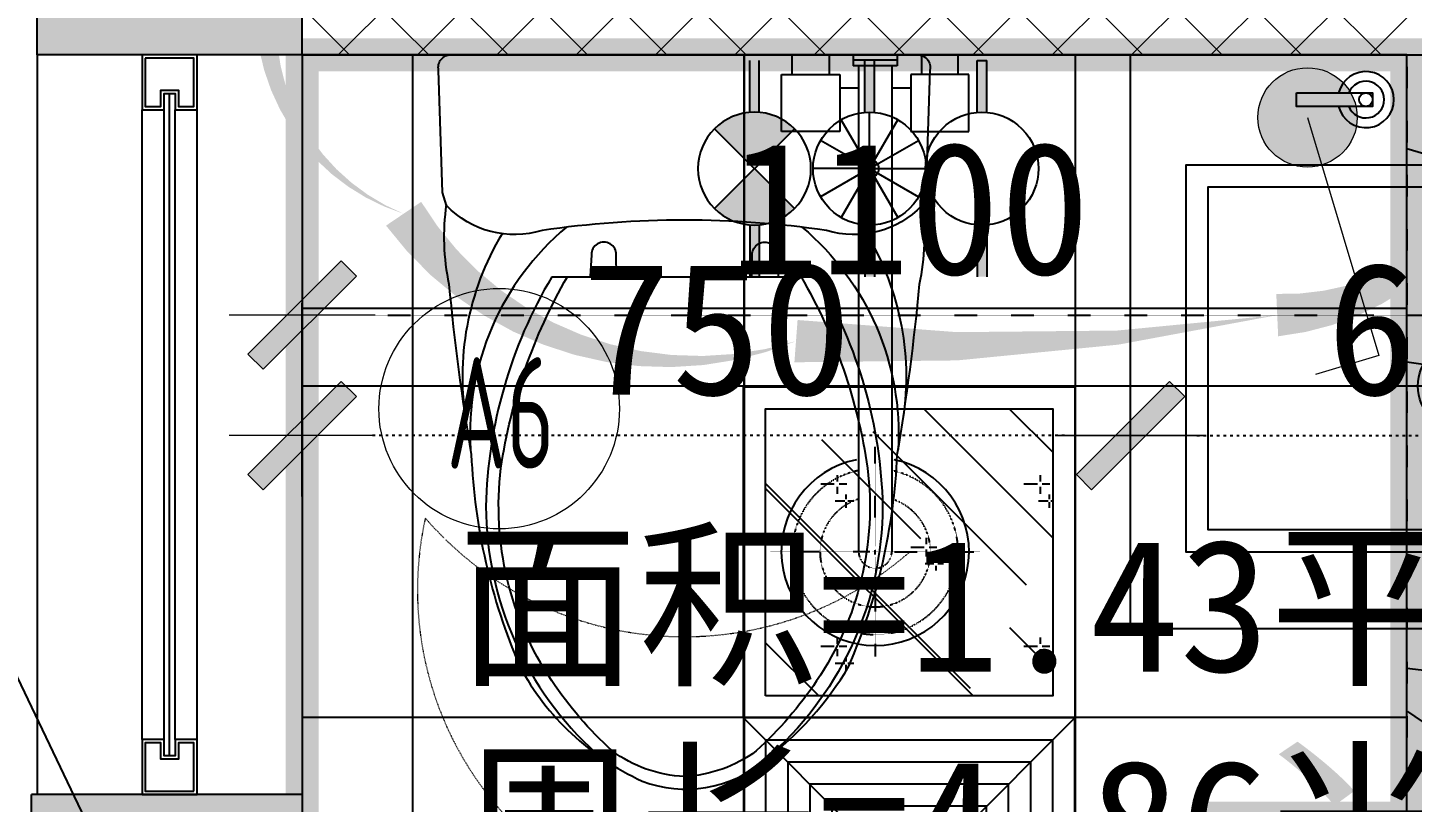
# Model space of a CAD drawing. Header units: millimetres. Extents: x -23568 to 99064, y -162914 to -58422.
# Drawn here: x 15876 to 17129, y -64853 to -64151 of the extents above; entities that cross this region are included whole.
import ezdxf
from ezdxf.enums import TextEntityAlignment as Align

# ---------------------------------------------------------------- set-up
doc = ezdxf.new("R2010")
doc.units = ezdxf.units.MM
doc.header["$LTSCALE"] = 0.01
for name, pattern in [('ACAD_ISO03W100', [30, 12, -18]), ('CENTER', [50.800000000000004, 31.75, -6.35, 6.35, -6.35]), ('HIDDEN', [9.524999999999999, 6.35, -3.175])]:
    doc.linetypes.add(name, pattern=pattern)
for name, color, linetype in [('AREA', 1, 'Continuous'), ('FC-【地面材质】', 250, 'Continuous'), ('FF-FURN【平面家具】', 51, 'Continuous'), ('FF-Win【窗】', 60, 'Continuous'), ('IFF-Furn', 51, 'Continuous'), ('LG-【灯具】', 22, 'Continuous'), ('P13-文字说明', 51, 'Continuous'), ('RC-FIN【天花造型】', 30, 'Continuous'), ('RC-FUN【家具参考线】', 250, 'ACAD_ISO03W100'), ('WALL-【原始墙体】', 6, 'Continuous'), ('X▲【水路布置】', 30, 'Continuous'), ('图例表', 40, 'Continuous')]:
    doc.layers.add(name, color=color, linetype=linetype)
for name, color, linetype, lineweight in [('FF-Dim【平面家具尺】', 44, 'Continuous', 0), ('Q◆【 新建墙体填充】', 51, 'Continuous', 0), ('X▲【平面开关】', 31, 'Continuous', 0)]:
    doc.layers.add(name, color=color, linetype=linetype, lineweight=lineweight)
doc.styles.add('Arial', font='arial.ttf')
doc.styles.add('CCD_DIM', font='ARCHS.SHX', dxfattribs={"width": 0.7})
doc.styles.add('宋体', font='')
doc.styles.add('幼圆', font='SIMYOU.TTF')
doc.styles.add('黑体', font='simhei.ttf')
doc.styles.get('宋体').set_extended_font_data('SimSun')
doc.linetypes.add('ZIGZAG', pattern='A,0.00254,-5.08,[131,ltypeshp.shx,S=5.08,R=0,X=-5.08,Y=0],-10.16,[131,ltypeshp.shx,S=5.08,R=180,X=5.08,Y=0],-5.08', length=20.32254)
doc.dimstyles.new('尺寸标注1：60', dxfattribs={"dimscale": 60, "dimtxt": 2, "dimasz": 1, "dimexe": 2, "dimexo": 2, "dimgap": 0.6, "dimtad": 1, "dimdec": 0, "dimdsep": 46, "dimtxsty": '宋体', "dimblk": 'WS-cj', "dimcen": 1, "dimclrd": 44, "dimclre": 44, "dimclrt": 2, "dimadec": 0, "dimazin": 2, "dimtfac": 1, "dimtdec": 4, "dimtix": 1, "dimtmove": 2, "dimatfit": 3, "dimldrblk": 'CCD_Leader_Arrow', "dimfxl": 0, "dimtolj": 1, "dimarcsym": 0})
doc.dimstyles.new('知乐家-尺寸1：60', dxfattribs={"dimscale": 60, "dimtxt": 2, "dimasz": 1, "dimexe": 2, "dimexo": 2, "dimgap": 0.6, "dimtad": 1, "dimdec": 0, "dimdsep": 46, "dimtxsty": '宋体', "dimblk": 'WS-cj', "dimcen": 1, "dimclrd": 44, "dimclre": 44, "dimclrt": 2, "dimadec": 0, "dimazin": 2, "dimtfac": 1, "dimtdec": 4, "dimtix": 1, "dimtmove": 2, "dimatfit": 3, "dimldrblk": 'CCD_Leader_Arrow', "dimfxl": 0, "dimtolj": 1, "dimarcsym": 0})

# ---------------------------------------------------------------- blocks, each defined once
blk = doc.blocks.new('8686')
at = {"layer": 'RC-FUN【家具参考线】'}
h = blk.add_hatch(color=250, dxfattribs=at)
h.dxf.hatch_style = 1
h.paths.add_polyline_path([(125829.7132588396, -330743.4323216762), (125584.7132588396, -330743.4323216762), (125584.7132588396, -331968.4323216762), (126429.7132588396, -331968.4323216762), (126429.7132588396, -331773.4323216762), (125829.7132588396, -331773.4323216762)])
h.paths.add_polyline_path([(126034.7132588396, -325813.4323216762), (125589.7132588396, -325813.4323216762), (125589.7132588396, -330073.4323216762), (125829.7132588396, -330073.4323216762), (125829.7132588396, -329858.4323216762), (125829.7132588396, -326663.4323216762), (126034.7132588396, -326663.4323216762)])
at = {"layer": 'RC-FUN【家具参考线】', "color": 250}
for p, q in [((125589.7132588396, -330073.4323216762), (125589.7132588396, -325813.4323216762)), ((125829.7132588396, -330073.4323216762), (125829.7132588396, -329858.4323216762)), ((125829.7132588396, -330073.4323216762), (125589.7132588396, -330073.4323216762)), ((125589.7132588396, -330073.4323216762), (125589.7132588396, -330743.4323216762)), ((125684.7132588396, -330073.4323216762), (125684.7132588396, -330123.4323216762)), ((125734.7132588396, -330073.4323216762), (125684.7132588396, -330073.4323216762)), ((125687.7132588396, -330076.4323216762), (125687.7132588396, -330120.4323176959)), ((125731.7132588396, -330076.4323216762), (125687.7132588396, -330076.4323216762)), ((125731.7132588396, -330120.4323176959), (125731.7132588396, -330076.4323216762)), ((125734.7132588396, -330123.4323216762), (125734.7132588396, -330073.4323216762)), ((125829.7132588396, -330073.4323216762), (125829.7132588396, -330743.4323216762)), ((125829.7132588396, -330073.4323216762), (126929.7132588396, -330073.4323216761)), ((126829.7132588396, -330073.4323216762), (126829.7132588396, -331373.4323216762)), ((125701.7132588396, -330120.4322991206), (125701.7132588396, -330105.4322951403)), ((125701.7132588396, -330105.4322951403), (125717.7132588396, -330105.4322951403)), ((125704.7132588396, -330123.4322951403), (125704.7132588396, -330108.4322951403)), ((125704.7132588396, -330108.4322951403), (125714.7132588396, -330108.4322951403)), ((125714.7132588396, -330108.4322951403), (125714.7132588396, -330123.4322951403)), ((125717.7132588396, -330105.4322951403), (125717.7132588396, -330120.4322991208)), ((125684.7132588396, -330123.4323216762), (125704.7132588396, -330123.4322951403)), ((125684.7132588396, -330693.4323216762), (125684.7132588396, -330123.4323216762)), ((125687.7132588396, -330120.4323176959), (125701.7132588396, -330120.4322991206)), ((125704.7132588396, -330693.4322951403), (125704.7132588396, -330123.4322951403)), ((125714.7132588396, -330123.4322951403), (125734.7132588396, -330123.4323216762)), ((125714.7132588396, -330693.4322951403), (125714.7132588396, -330123.4322951403)), ((125717.7132588396, -330120.4322991208), (125731.7132588396, -330120.4323176959)), ((125734.7132588396, -330693.4323216762), (125734.7132588396, -330123.4323216762)), ((126348.4962245931, -330518.432459529, -3.415159215685017e-06), (126348.4962269729, -330428.432459529, -3.415159215685017e-06)), ((126343.4962244609, -330523.4324593968, -3.415159215685017e-06), (126253.4962244609, -330523.4324570169, -3.415159215685017e-06)), ((126345.9962244609, -330523.4324594628, -3.415159215685017e-06), (126350.9962244609, -330523.4324595951, -3.415159215685017e-06)), ((126348.4962243948, -330525.932459529, -3.415159215685017e-06), (126348.496224527, -330520.932459529, -3.415159215685017e-06)), ((126348.4962243287, -330528.432459529, -3.415159215685017e-06), (126348.4962219488, -330618.432459529, -3.415159215685017e-06)), ((126353.4962244609, -330523.4324596612, -3.415159215685017e-06), (126443.4962244609, -330523.4324620411, -3.415159215685017e-06)), ((125704.7132588396, -330693.4322951403), (125684.7132588396, -330693.4323216762)), ((125684.7132588396, -330693.4323216762), (125684.7132588396, -330743.4323216762)), ((125704.7132588396, -330708.4322951403), (125704.7132588396, -330693.4322951403)), ((125734.7132588396, -330693.4323216762), (125714.7132588396, -330693.4322951403)), ((125714.7132588396, -330693.4322951403), (125714.7132588396, -330708.4322951403)), ((125734.7132588396, -330743.4323216762), (125734.7132588396, -330693.4323216762)), ((125701.7132588396, -330696.4322991208), (125687.7132588396, -330696.4323176959)), ((125687.7132588396, -330696.4323176959), (125687.7132588396, -330740.4323216762)), ((125701.7132588396, -330711.4322951403), (125701.7132588396, -330696.4322991208)), ((125731.7132588396, -330696.4323176959), (125717.7132588396, -330696.4322991208)), ((125717.7132588396, -330696.4322991208), (125717.7132588396, -330711.4322951403)), ((125731.7132588396, -330740.4323216762), (125731.7132588396, -330696.4323176959)), ((125717.7132588396, -330711.4322951403), (125701.7132588396, -330711.4322951403)), ((125714.7132588396, -330708.4322951403), (125704.7132588396, -330708.4322951403)), ((125584.7132588396, -332138.4323216762), (125584.7132588396, -330743.4323216762)), ((125829.7132588396, -330743.4323216762), (125584.7132588396, -330743.4323216762)), ((125684.7132588396, -330743.4323216762), (125734.7132588396, -330743.4323216762)), ((125687.7132588396, -330740.4323216762), (125731.7132588396, -330740.4323216762)), ((125829.7132588396, -330743.4323216762), (125829.7132588396, -331773.4323216762))]:
    blk.add_line(p, q, dxfattribs=at)
at = {"layer": 'RC-FUN【家具参考线】', "color": 250, "linetype": 'Continuous'}
for p, q in [((126273.3277764411, -330091.4049348751, -3.415159215685017e-06), (126273.3277769165, -330073.432319688, -3.415159215685017e-06)), ((126306.6575470974, -330073.4323205695, -3.415159215685017e-06), (126306.657546622, -330091.4049357567, -3.415159215685017e-06)), ((126368.4962274666, -330073.4323222051), (126328.4961806932, -330073.4323211474)), ((126328.4961806932, -330073.4323211474), (126328.4961804288, -330083.4323211474)), ((126368.4962273344, -330078.4323222051), (126328.496180561, -330078.4323211474)), ((126368.4962274666, -330073.4323222051), (126368.4962272022, -330083.4323222051)), ((126390.3348610623, -330073.4323227829, -3.415159215685017e-06), (126390.3348605869, -330091.4049379702, -3.415159215685017e-06)), ((126423.6646307679, -330091.4049388517, -3.415159215685017e-06), (126423.6646312433, -330073.4323236646, -3.415159215685017e-06)), ((126263.6065787285, -330142.8237508179, -3.415159215685017e-06), (126263.6065800886, -330091.4049346179, -3.415159215685017e-06)), ((126263.6065800886, -330091.4049346179, -3.415159215685017e-06), (126316.3787429744, -330091.4049360139, -3.415159215685017e-06)), ((126316.3787429744, -330091.4049360139, -3.415159215685017e-06), (126316.3787416143, -330142.8237522139, -3.415159215685017e-06)), ((126368.4962272022, -330083.4323222051), (126328.4961804288, -330083.4323211474)), ((126333.4962272021, -330083.4323212795), (126333.4962244609, -330523.4324591323, -3.415159215685017e-06)), ((126363.4962272022, -330083.4323220729), (126363.4962244609, -330523.4324599257, -3.415159215685017e-06)), ((126380.6136642345, -330091.404937713, -3.415159215685017e-06), (126380.6136628743, -330142.823753913, -3.415159215685017e-06)), ((126433.3858271203, -330091.4049391089, -3.415159215685017e-06), (126380.6136642345, -330091.404937713, -3.415159215685017e-06)), ((126433.3858257601, -330142.8237553089, -3.415159215685017e-06), (126433.3858271203, -330091.4049391089, -3.415159215685017e-06)), ((126316.3787426563, -330103.4323208267, -9.872125645096698e-07), (126333.496226673, -330103.4323212794, -9.753912020246771e-07)), ((126316.3787426563, -330103.4323208267, -3.018742140523665e-06), (126333.496226673, -330103.4323212795, -3.01874214052364e-06)), ((126363.496226673, -330103.4323220731, -9.546731529116602e-07), (126380.6136639163, -330103.4323225259, -9.42851822728446e-07)), ((126363.496226673, -330103.4323220731, -3.018742140523596e-06), (126380.6136639163, -330103.4323225259, -3.018742140523571e-06)), ((126316.3787416143, -330142.8237522139, -3.415159215685017e-06), (126263.6065787285, -330142.8237508179, -3.415159215685017e-06)), ((126380.6136628743, -330142.823753913, -3.415159215685017e-06), (126433.3858257601, -330142.8237553089, -3.415159215685017e-06))]:
    blk.add_line(p, q, dxfattribs=at)
at = {"layer": 'RC-FUN【家具参考线】', "color": 250, "linetype": 'ZIGZAG'}
blk.add_line((125709.7132588396, -330708.4322951403), (125709.7132588396, -330108.4322951403), dxfattribs=at)
at = {"layer": 'RC-FUN【家具参考线】', "color": 250, "linetype": 'Continuous'}
blk.add_arc((126348.4962244609, -330523.432459529, -3.415159215685017e-06), 84.99999999999999, 101.5369575173075, 78.4630394521021, dxfattribs=at)
at = {"layer": 'RC-FUN【家具参考线】', "color": 250}
for radius, start, end in [(74.99999999999997, 101.5369575173075, 78.4630394521021), (49.99999999999999, 107.4576016076947, 72.54239536185814), (15.00000000000007, 179.9999984858858, 359.9999984858858)]:
    blk.add_arc((126348.4962244609, -330523.432459529, -3.415159215685017e-06), radius, start, end, dxfattribs=at)
blk = doc.blocks.new('*U169')
at = {"color": 250, "linetype": 'ZIGZAG'}
blk.add_line((25.00000028857903, 414.7985455563285), (25.00000028857903, -185.2014544436638), dxfattribs=at)
at = {"layer": 'FF-Win【窗】', "color": 136}
for p, q in [((2.88579030893743e-07, 399.7985720922698), (2.88579030893743e-07, -170.2014279077225)), ((50.00000028857903, 399.7985720922698), (50.00000028857903, -170.2014279077225))]:
    blk.add_line(p, q, dxfattribs=at)
at = {"layer": 'FF-Win【窗】'}
for p, q in [((20.00000028857903, 399.7985455563285), (20.00000028857903, -170.2014544436638)), ((30.00000028857903, 399.7985455563285), (30.00000028857903, -170.2014544436638))]:
    blk.add_line(p, q, dxfattribs=at)
for points in [[(2.88579030893743e-07, 449.7985720922698), (2.88579030893743e-07, 399.7985720922698), (20.00000028857903, 399.7985455563285), (20.00000028857903, 414.7985455563285), (30.00000028857903, 414.7985455563285), (30.00000028857903, 399.7985455563285), (50.00000028857903, 399.7985720922698), (50.00000028857903, 449.7985720922698)], [(50.00000028857903, -220.2014279077225), (50.00000028857903, -170.2014279077225), (30.00000028857903, -170.2014544436638), (30.00000028857903, -185.2014544436638), (20.00000028857903, -185.2014544436638), (20.00000028857903, -170.2014544436638), (2.88579030893743e-07, -170.2014279077225), (2.88579030893743e-07, -220.2014279077225)]]:
    blk.add_lwpolyline(points, close=True, dxfattribs=at)
at = {"layer": 'FF-Win【窗】', "color": 136}
for points in [[(3.000000288579031, 446.7985720922698), (3.000000288579031, 402.7985681119135), (17.00000028857903, 402.7985495368011), (17.00000028857903, 417.7985455563285), (33.00000028857903, 417.7985455563285), (33.00000028857903, 402.7985495368011), (47.00000028857903, 402.7985681119135), (47.00000028857903, 446.7985720922698)], [(47.00000028857903, -217.2014279077225), (47.00000028857903, -173.2014318880788), (33.00000028857903, -173.2014504633075), (33.00000028857903, -188.2014544436638), (17.00000028857903, -188.2014544436638), (17.00000028857903, -173.2014504631911), (3.000000288579031, -173.2014318880788), (3.000000288579031, -217.2014279077225)]]:
    blk.add_lwpolyline(points, close=True, dxfattribs=at)
blk = doc.blocks.new('做成ACAD TuKuai0410')
at = {"linetype": 'Continuous'}
for points in [[(0, -211.1141530154855), (0, 211.1141530154928, -0.477961537101419), (14.01973992603598, 222.429884849189), (124.8208975257003, 218.808852408707), (136.579387634818, 215.1878145111332, -0.2818652564521011), (159.1918709058373, 128.7355885951984, 0.07374664095480787), (159.1918709058082, -128.7355885951838, -0.2818652564520825), (136.5793876347889, -215.1878145111186), (124.8208975256712, -218.8088524086925), (14.01973992603598, -222.429884849189, -0.4779615371007451), (0, -211.1141530155001, -5.50027363065142e-13)], [(135.5236547702516, -215.5129284225841, 0.0885773201583541), (207.8167316136532, -212.9956426940043, 0.01915239294053818), (362.1033520548954, -192.8350896027332, 0.09060889336609543), (553.7640669710236, -149.0400957939564, 0.1631583580039282), (657.6667702507111, -38.23939467476157, 0.2730425850405105), (639.2449939620565, 72.55645311440458, 0.09488472436252596), (553.7640669710236, 149.040095793971, 0.09060889336609476), (362.1033520549245, 192.8350896027405, 0.01915239294053851), (207.8167316136532, 212.9956426940189, 0.08857732015835576), (135.5236547702516, 215.5129284225914, 0.8794159779426043)]]:
    blk.add_lwpolyline(points, format="xyb", dxfattribs=at)
at = {"color": 39}
for points in [[(162.0816312465759, 164.9695913118339, -0.1806875641680674), (335.2173235938826, 197.0571900481591, 4.705294550898476)], [(156.0820692787529, 106.5392890060975, -0.2374156357474076), (357.6005645009573, 193.5946324101169, 3.872250202734719)], [(200.9825791179901, 105.7160230069712, -0.09534796400648576), (374.3861723495938, 165.9172177115252, -0.1805669090223648), (567.0421445929096, 119.8497555703943, -0.05995602777653749), (630.3635456744232, 65.22875791890692, -0.1497331398457365), (653.5566776441119, -7.275957614183426e-11, -0.1497331398454031), (630.3635456744232, -65.22875791889965, -0.05995602777653749), (567.0421445929096, -119.8497555703871, -0.1805669090223648), (374.3861723495647, -165.9172177115179, -0.09534796400648576), (200.9825791179901, -105.716023006964, 0.09534796400648576)], [(200.5695524611801, 61.27834389152849), (181.2311196869705, 61.53640749079932, -1.018669164694576), (181.2311196869705, 84.06328300035966), (200.7911248604651, 85.1173940308363)], [(200.5695524611801, -61.27834389152122), (181.2311196869705, -61.53640749078477, 1.018669164694576), (181.2311196869705, -84.06328300035238), (200.7911248604651, -85.11739403082902)], [(156.0820692787238, -106.5392890060903, 0.2374156357474076), (357.6005645009573, -193.5946324101096, -3.872250202734719)], [(162.0816312465467, -164.9695913118267, 0.1806875641680674), (335.2173235938826, -197.0571900481518, -4.705294550898476)]]:
    blk.add_lwpolyline(points, format="xyb", dxfattribs=at)
at = {"color": 35, "linetype": 'ByBlock'}
for points in [[(201.1140191693266, 119.8577030365414, -0.1296060232212347), (409.0120171126036, 179.5424982298573, -0.2112038815731671), (632.1977470206039, 80.09144639874285, -2.252949007047939)], [(201.1140191693266, -119.8577030365341, 0.1296060232212347), (409.0120171126036, -179.54249822985, 0.2112038815731671), (632.1977470206039, -80.09144639873557, 2.252949007047939)]]:
    blk.add_lwpolyline(points, format="xyb", dxfattribs=at)
blk.add_lwpolyline([(201.1140191693266, -119.8577030365341), (201.1140191693266, 119.8577030365414)], dxfattribs=at)
blk = doc.blocks.new('鹿白_12150687')
at = {"color": 39, "linetype": 'CENTER', "ltscale": 0.001}
for p, q in [((70.34077932552646, -190), (70.34077932552646, -310)), ((130.3407793255265, -250), (10.34077932552646, -250))]:
    blk.add_line(p, q, dxfattribs=at)
blk.add_lwpolyline([(-129.6592206744735, -263.4985721600242), (-129.6592206744735, -500), (220.3407793255265, -500), (220.3407793255265, 0), (-129.6592206744735, 0), (-129.6592206744735, -235.556536400225)])
at = {"color": 35}
blk.add_lwpolyline([(-109.6592206744735, -263.4985721600242), (-109.6592206744735, -480), (200.3407793255265, -480), (200.3407793255265, -20), (-109.6592206744735, -20), (-109.6592206744735, -235.556536400225)], dxfattribs=at)
for points in [[(-195.1669900363104, -101.667180208955), (-195.1669900363104, -170.609611811582), (-182.8303109530152, -170.609611811582), (-182.8303109530152, -101.667180208955)], [(-66.17621377406431, -263.4985721600242), (-201.0833038153851, -263.4985721600242), (-201.0833038153851, -235.556536400225), (-66.17621377406431, -235.556536400225)], [(-195.1669900363104, -399.8433872591704), (-195.1669900363104, -330.900955657009), (-182.8303109530152, -330.900955657009), (-182.8303109530152, -399.8433872591704)]]:
    blk.add_lwpolyline(points, close=True, dxfattribs=at)
at = {"color": 39}
for centre, radius in [((-188.9986504946628, -164.4412722699344, 7.710007105245041e-09), 6.168339541590286), ((70.34077932552646, -250), 22.5), ((-78.2133029314482, -250.0648964275606), 7.984881434079472), ((-188.9986504946628, -337.069295198191, 7.710007105245041e-09), 6.168339541590286)]:
    blk.add_circle(centre, radius, dxfattribs=at)
at = {"color": 35}
blk.add_circle((70.34077932552646, -250), 40, dxfattribs=at)
for centre, radius, start, end in [((-188.9986504946628, -164.4412722699344), 25.41078259147005, 104.0486072676844, 75.95139273231561), ((-191.0336364583836, -249.7485721600242), 29.30714285714286, 28.96346193232397, 332.0196383922701), ((-188.9986504946628, -337.069295198191), 25.41078259147005, 284.0486072676844, 255.9513927323156)]:
    blk.add_arc(centre, radius, start, end, dxfattribs=at)
at = {"color": 39}
for centre, radius, start, end in [((-188.9986504946628, -164.4412722699344), 16.61078259147005, 111.7986223610792, 68.2013776389208), ((-191.0336364583836, -249.7485721600242), 23.80714285714286, 36.59288057084423, 324.7210491211385), ((-188.9986504946628, -337.069295198191), 16.61078259147005, 291.7986223610793, 248.2013776389208)]:
    blk.add_arc(centre, radius, start, end, dxfattribs=at)
blk = doc.blocks.new('WS-cj')
blk.add_hatch(color=2).paths.add_polyline_path([(0.5879038905250127, 0.8177135944101792), (-0.8177135944101792, -0.5879038905250127), (-0.5879038905245579, -0.817713594410634), (0.817713594410634, 0.5879038905247853)])
at = {"color": 2, "linetype": 'ByBlock', "lineweight": 0}
for p, q in [((-1.099999999999909, 0), (0, 0)), ((0, 0), (1.099999999999909, 0))]:
    blk.add_line(p, q, dxfattribs=at)
at = {"color": 2}
blk.add_lwpolyline([(0.5879038905250127, 0.8177135944101792), (-0.8177135944101792, -0.5879038905250127), (-0.5879038905245579, -0.817713594410634), (0.817713594410634, 0.5879038905247853)], close=True, dxfattribs=at)
blk = doc.blocks.new('*D313')
at = {"layer": 'Defpoints', "color": 0, "transparency": 16777216}
for p in [(16124.27288711643, -64175.60114607197), (17224.27288711643, -64175.60114607197), (17224.27288711643, -64411.39238152094)]:
    blk.add_point(p, dxfattribs=at)
at = {"layer": 'Q◆【 新建墙体填充】', "color": 44, "lineweight": -2, "transparency": 16777216}
for p, q in [((16124.27288711643, -64295.60114607197), (16124.27288711643, -64531.39238152094)), ((17224.27288711643, -64295.60114607197), (17224.27288711643, -64531.39238152094))]:
    blk.add_line(p, q, dxfattribs=at)
at = {"layer": 'Q◆【 新建墙体填充】', "color": 44, "linetype": 'ACAD_ISO03W100', "lineweight": -2, "transparency": 16777216}
blk.add_line((16184.27288711643, -64411.39238152094), (17164.27288711643, -64411.39238152094), dxfattribs=at)
at = {"layer": 'Q◆【 新建墙体填充】', "color": 44, "lineweight": -2, "transparency": 16777216, "xscale": 60, "yscale": 60, "zscale": 60, "rotation": 180}
blk.add_blockref('WS-cj', (16124.27288711643, -64411.39238152094), dxfattribs=at)
at = {"layer": 'Q◆【 新建墙体填充】', "color": 44, "lineweight": -2, "transparency": 16777216, "xscale": 60, "yscale": 60, "zscale": 60}
blk.add_blockref('WS-cj', (17224.27288711643, -64411.39238152094), dxfattribs=at)
at = {"layer": 'Q◆【 新建墙体填充】', "color": 2, "transparency": 16777216, "insert": (16674.27288711643, -64315.39238152094), "char_height": 120, "attachment_point": 5, "style": '宋体'}
blk.add_mtext('\\A1;1100', dxfattribs=at)
blk = doc.blocks.new('CCD_Leader_Arrow')
at = {"color": 50, "linetype": 'ByBlock'}
blk.add_line((0, 0), (-1, 0), dxfattribs=at)
for points in [[(-0.8586479999999881, 0.6683735999999953), (-0.5965191999999888, 0.8519200000000069), (-0.2400000000000091, 0), (0, 0)], [(-0.8586479999999881, -0.6683735999999953), (-0.5965191999999888, -0.8519200000000069), (-0.2400000000000091, 0), (0, 0)]]:
    blk.add_solid(points, dxfattribs=at)
blk = doc.blocks.new('A$C2C106005')
at = {"color": 1}
for p, q in [((119.9999512015493, 180.0000006422633), (-4.879845073446631e-05, 300.0000006422633)), ((179.9999512015493, 180.0000006422633), (299.9999512015493, 300.0000006422633)), ((119.9999512015493, 120.0000006422633), (-4.879845073446631e-05, 6.422633305191994e-07)), ((179.9999512015493, 120.0000006422633), (299.9999512015493, 6.422633305191994e-07))]:
    blk.add_line(p, q, dxfattribs=at)
for points in [[(19.99995120154927, 280.0000006422633), (279.9999512015493, 280.0000006422633), (279.9999512015493, 20.00000064226333), (19.99995120154927, 20.00000064226333)], [(39.99995120154927, 260.0000006422633), (259.9999512015493, 260.0000006422633), (259.9999512015493, 40.00000064226333), (39.99995120154927, 40.00000064226333)], [(59.99995120154927, 240.0000006422633), (239.9999512015493, 240.0000006422633), (239.9999512015493, 60.00000064226333), (59.99995120154927, 60.00000064226333)], [(79.99995120154927, 220.0000006422633), (219.9999512015493, 220.0000006422633), (219.9999512015493, 80.00000064226333), (79.99995120154927, 80.00000064226333)], [(99.99995120154927, 200.0000006422633), (199.9999512015493, 200.0000006422633), (199.9999512015493, 100.0000006422633), (99.99995120154927, 100.0000006422633)], [(119.9999512015493, 180.0000006422633), (179.9999512015493, 180.0000006422633), (179.9999512015493, 120.0000006422633), (119.9999512015493, 120.0000006422633)]]:
    blk.add_lwpolyline(points, close=True, dxfattribs=at)
at = {"layer": 'LG-【灯具】', "color": 30}
blk.add_lwpolyline([(-4.879845073446631e-05, 300.0000006422633), (299.9999512015493, 300.0000006422633), (299.9999512015493, 6.422633305191994e-07), (-4.879845073446631e-05, 6.422633305191994e-07)], close=True, dxfattribs=at)
blk = doc.blocks.new('快定义04049270')
h = blk.add_hatch()
h.set_pattern_fill('AR-RROOF', color=250, scale=5.990294935465528, angle=45, double=1)
h.set_pattern_definition([(45, (-45042.69635656429, 216572.7577440127), (129.1065186269373, 344.2840496718327), [2282.302370412366, -304.3069827216488, 760.767456804122, -152.1534913608244]), (45, (-44953.39768118066, 216769.6451849188), (-250.6818236673031, 35.50429262240773), [456.4604740824732, -50.21065214907205, 912.9209481649465, -114.1151185206183]), (45, (-45080.35242449715, 216718.002577468), (487.3771078166883, 631.5460536167681), [1217.227930886595, -213.0148879051542, 608.6139654432976, -152.1534913608244])])
h.paths.add_polyline_path([(280, 280), (20, 280), (20, 152.7683058427647, -0.04380352697543011), (40.66677025071112, 116.4515133316163, -0.2306477220893224), (32.4450478356448, 20), (280, 20)])
h = blk.add_hatch()
h.set_pattern_fill('镜面闪光', color=250, scale=73.53910524623062, style=0, double=1, pattern_type=2)
h.set_pattern_definition([(90, (-44936.94011935583, 216725.9642130306), (-147.0782104924612, 9.005942985195666e-15), [5.252793126817751, -178.5949677825857]), (90, (-44936.94011935583, 216714.5831613784), (-147.0782104924612, 9.005942985195666e-15), [7.879190057922154, -175.9685701160902]), (0, (-44934.83900195803, 216724.2132822334), (0, 183.8477631155766), [4.202234795610622, -142.8759727552864]), (0, (-44942.54309908331, 216724.2132822334), (0, 183.8477631155766), [4.202234795610622, -142.8759727552864]), (90, (-44951.64794040508, 216718.085023708), (-147.0782104924612, 9.005942985195666e-15), [7.003724659351037, -176.8440384562255]), (90, (-44951.64794040508, 216701.4511781936), (-147.0782104924612, 9.005942985195666e-15), [12.25651778616879, -171.5912431232346]), (0, (-44949.54682300727, 216715.4586267769), (0, 183.8477631155766), [6.303352193415932, -140.7748575636543]), (0, (-44960.0524099963, 216715.4586267769), (0, 183.8477631155766), [5.60297972748083, -141.4752292941983]), (90, (-44993.67028615501, 216644.5459184618), (-147.0782104924612, 9.005942985195666e-15), [5.252793126817751, -178.5949677825857]), (90, (-44993.67028615501, 216633.1648660742), (-147.0782104924612, 9.005942985195666e-15), [8.75465545649327, -175.0931017759548]), (0, (-44992.26954122314, 216642.7949869293), (0, 183.8477631155766), [4.902607261545725, -142.1756010247423]), (0, (-44999.27326588249, 216642.7949869293), (0, 183.8477631155766), [4.202234795610622, -142.8759727552864]), (90, (-45009.07847967019, 216636.6667284039), (-147.0782104924612, 9.005942985195666e-15), [7.003724659351037, -176.8440384562255]), (90, (-45009.07847967019, 216620.0328828895), (-147.0782104924612, 9.005942985195666e-15), [12.25651778616879, -171.5912431232346]), (0, (-45006.27698980645, 216634.9157976068), (0, 183.8477631155766), [6.303352193415932, -140.7748575636543]), (0, (-45016.78257679548, 216634.9157976068), (0, 183.8477631155766), [5.60297972748083, -141.4752292941983])])
h.paths.add_polyline_path([(280, 280), (20, 280), (20, 152.7683058427647, -0.04380352697543011), (40.66677025071112, 116.4515133316163, -0.2306477220893224), (32.4450478356448, 20), (280, 20)])
at = {"color": 1}
blk.add_lwpolyline([(280, 20), (20, 20), (20, 280), (280, 280)], close=True, dxfattribs=at)
at = {"layer": 'LG-【灯具】', "color": 30}
blk.add_lwpolyline([(300, 0), (0, 0), (0, 300), (300, 300)], close=True, dxfattribs=at)
blk = doc.blocks.new('*U159')
blk.add_hatch(color=0).paths.add_polyline_path([(-0.6000055513923144, 0, 1), (0.6000055513923144, 0, 1)])
for p, q in [((0, 0), (2.121339970694862, 2.121339970694692)), ((2.121339970694862, 2.121339970694692), (2.68703062954728, 1.555649311842728))]:
    blk.add_line(p, q)
blk.add_circle((0, 0), 0.6000055513921198)
blk = doc.blocks.new('鹿白_03026353')
at = {"layer": '图例表'}
h = blk.add_hatch(color=256, dxfattribs=at)
edge = h.paths.add_edge_path()
edge.add_line((2.44657547967654, -1.16986210333107), (1.273999829787499, -1.16986210333107))
edge.add_ellipse((0, -1.278634859630074), major_axis=(-0.9041313728402819, 0.9041313728402819), ratio=0.9999999999985006, start_angle=225.000000000025, end_angle=229.8800182066488, ccw=False)
edge.add_ellipse((0, -1.278634859630074), major_axis=(0.9041313728355774, 0.9041313728355774), ratio=0.9999999999988127, start_angle=310.1199817933526, end_angle=314.999999999966, ccw=False)
edge.add_line((1.273999829791137, -1.387407615929078), (2.446575479680178, -1.387407615929078))
edge.add_line((2.44657547967654, -1.387407615929078), (2.44657547967654, -1.16986210333107))
edge = h.paths.add_edge_path()
edge.add_ellipse((3.637978807091713e-12, -1.278634859630074), major_axis=(-0.9041313727847741, 0.9041313727847738), ratio=0.9999999999961674, start_angle=40.119981793499505, end_angle=45.00000000012773, ccw=False)
edge.add_line((-1.273999829787499, -1.16986210333107), (-2.44657547967654, -1.16986210333107))
edge.add_line((-2.44657547967654, -1.16986210333107), (-2.44657547967654, -1.387407615929078))
edge.add_line((-2.44657547967654, -1.387407615929078), (-1.273999829791137, -1.387407615929078))
edge.add_ellipse((0, -1.278634859630074), major_axis=(0.9041313727811847, 0.9041313727811847), ratio=0.9999999999960312, start_angle=134.9999999998749, end_angle=139.8800182065041, ccw=False)
for p, q in [((0, -1.278634859630074), (-0.6393174248369178, -0.1713045977548973)), ((0, -1.278634859630074), (0, -1.007811079034582e-08)), ((0, -1.278634859630074), (0.6393174248405558, -0.1713045977548973)), ((0, -1.278634859630074), (-1.107330261987954, -0.6393174348540924)), ((0, -1.278634859630074), (1.107330261987954, -0.6393174348540924)), ((-1.273999829787499, -1.16986210333107), (-2.44657547967654, -1.16986210333107)), ((1.273999829791137, -1.16986210333107), (2.44657547967654, -1.16986210333107)), ((-1.273999829787499, -1.387407615929078), (-2.44657547967654, -1.387407615929078)), ((0, -1.278634859630074), (-1.278634849677474, -1.278634859630074)), ((0, -1.278634859630074), (-1.107330261987954, -1.917952284408784)), ((0, -1.278634859630074), (-0.6393174248369178, -2.385965121507979)), ((0, -1.278634859630074), (1.107330261987954, -1.917952284408784)), ((0, -1.278634859630074), (1.278634849681112, -1.278634859630074)), ((0, -1.278634859630074), (0.6393174248405558, -2.385965121507979)), ((0, -1.278634859630074), (0, -2.557269709183856)), ((1.273999829791137, -1.387407615929078), (2.44657547967654, -1.387407615929078))]:
    blk.add_line(p, q, dxfattribs=at)
for major_axis, ratio, start_param, end_param in [((-0.9041313728253271, 0.9041313728253271), 0.9999999999999584, 3.926990816987262, 10.21017612416685), ((0.1467986841811716, 0.1467986841811716), 0.9999999999997313, 5.497787143782004, 11.78097245096159)]:
    blk.add_ellipse((0, -1.278634859630074), major_axis=major_axis, ratio=ratio, start_param=start_param, end_param=end_param, dxfattribs=at)
blk = doc.blocks.new('鹿白_03028961')
at = {"layer": '图例表'}
h = blk.add_hatch(color=256, dxfattribs=at)
edge = h.paths.add_edge_path()
edge.add_ellipse((-3.637978807091713e-12, -1.278634859632803), major_axis=(0.9041313727847702, 0.9041313727847702), ratio=0.9999999999961671, start_angle=314.9999999998723, end_angle=319.8800182065005, ccw=False)
edge.add_ellipse((3.637978807091713e-12, -1.278634859632803), major_axis=(-0.9041313727812673, 0.9041313727812673), ratio=0.9999999999958553, start_angle=220.1199817935021, end_angle=225.0000000001187, ccw=False)
edge.add_line((1.273999829787499, -1.387407615931807), (2.44657547967654, -1.387407615931807))
edge.add_line((2.44657547967654, -1.387407615931807), (2.44657547967654, -1.169862103333799))
edge.add_line((2.44657547967654, -1.169862103333799), (1.273999829791137, -1.169862103333799))
edge = h.paths.add_edge_path()
edge.add_ellipse((3.637978807091713e-12, -1.278634859632803), major_axis=(-0.9041313728371205, 0.9041313728371202), ratio=0.9999999999987048, start_angle=45.00000000002899, end_angle=49.88001820664931, ccw=False)
edge.add_ellipse((3.637978807091713e-12, -1.278634859632803), major_axis=(0.9041313728402761, 0.9041313728402762), ratio=0.999999999998501, start_angle=130.1199817933512, end_angle=134.999999999975, ccw=False)
edge.add_line((-1.273999829783861, -1.169862103333799), (-2.446575479669264, -1.169862103333799))
edge.add_line((-2.44657547967654, -1.169862103333799), (-2.44657547967654, -1.387407615931807))
edge.add_line((-2.44657547967654, -1.387407615931807), (-1.273999829787499, -1.387407615931807))
for p, q in [((-1.273999829783861, -1.169862103333799), (-2.44657547967654, -1.169862103333799)), ((1.273999829787499, -1.169862103333799), (2.44657547967654, -1.169862103333799)), ((2.44657547967654, -1.169862103333799), (2.44657547967654, -1.387407615931807)), ((-1.273999829783861, -1.387407615931807), (-2.44657547967654, -1.387407615931807)), ((1.273999829787499, -1.387407615931807), (2.44657547967654, -1.387407615931807))]:
    blk.add_line(p, q, dxfattribs=at)
blk.add_ellipse((3.637978807091713e-12, -1.278634859632803), major_axis=(-0.9041313728253271, 0.9041313728253271), ratio=0.9999999999999584, start_param=3.926990816987262, end_param=10.21017612416685, dxfattribs=at)
blk = doc.blocks.new('鹿白_03022676')
at = {"layer": '图例表'}
h = blk.add_hatch(color=256, dxfattribs=at)
h.paths.add_polyline_path([(0.9041313728193927, -2.182766232430367, 0.1989123673797095), (1.27863484961199, -1.278634859609156, 0.1989123673797095), (0.9041313728193927, -0.3745034867906725), (0, -1.278634859609156)])
h.paths.add_polyline_path([(-0.9041313728230307, -0.3745034867906725, 0.1989123673797095), (-1.278634849608352, -1.278634859609156, 0.1989123673797095), (-0.9041313728230307, -2.182766232430367), (0, -1.278634859609156)])
h = blk.add_hatch(color=256, dxfattribs=at)
h.paths.add_polyline_path([(2.446575479541934, -1.169862103306514), (1.273999829718377, -1.169862103306514, -0.02129631496942909), (1.27863484961199, -1.278634859609156, -0.02129631496943296), (1.273999829718377, -1.387407615913617), (2.446575479541934, -1.387407615913617)])
h.paths.add_polyline_path([(-1.278634849608352, -1.278634859609156, -0.02129631496942909), (-1.273999829718377, -1.169862103306514), (-2.446575479538296, -1.169862103306514), (-2.446575479538296, -1.387407615913617), (-1.273999829718377, -1.387407615913617, -0.02129631496943296)])
for p, q in [((-0.9041313728230307, -2.182766232430367), (0.9041313728193927, -0.3745034867906725)), ((0.9041313728193927, -2.182766232430367), (-0.9041313728230307, -0.3745034867906725)), ((-1.273999829718377, -1.169862103307423), (-2.446575479538296, -1.169862103307423)), ((1.273999829718377, -1.169862103307423), (2.446575479541934, -1.169862103307423)), ((-1.273999829718377, -1.387407615913617), (-2.446575479538296, -1.387407615913617)), ((1.273999829718377, -1.387407615913617), (2.446575479541934, -1.387407615913617))]:
    blk.add_line(p, q, dxfattribs=at)
blk.add_circle((0, -1.278634859609156), 1.278634849609288, dxfattribs=at)
blk = doc.blocks.new('*U206')
at = {"layer": 'P13-文字说明', "color": 51, "style": '幼圆'}
blk.add_text('主卫', height=135.8410925928912, dxfattribs=at).set_placement((232.2213175350917, 167.6953318681772))
at = {"layer": 'P13-文字说明', "color": 1, "style": 'Arial'}
blk.add_text('BATH ROOM', height=73.72800000000001, dxfattribs=at).set_placement((210.4826806712663, 21.55536738052615))
blk = doc.blocks.new('*D461')
at = {"layer": 'Defpoints', "color": 0, "ltscale": 20, "transparency": 16777216}
for p in [(16124.27288711643, -64520.48783446837), (16124.27288711643, -64695.60114607192), (16874.2728871164, -64695.60114607192)]:
    blk.add_point(p, dxfattribs=at)
at = {"layer": 'FF-Dim【平面家具尺】', "color": 44, "lineweight": -2, "ltscale": 20, "transparency": 16777216}
for p, q in [((16124.27288711643, -64575.60114607192), (16124.27288711643, -64400.48783446837)), ((16874.2728871164, -64575.60114607192), (16874.2728871164, -64400.48783446837))]:
    blk.add_line(p, q, dxfattribs=at)
at = {"layer": 'FF-Dim【平面家具尺】', "color": 44, "linetype": 'ACAD_ISO03W100', "lineweight": -2, "ltscale": 20, "transparency": 16777216}
blk.add_line((16814.2728871164, -64520.48783446837), (16184.27288711643, -64520.48783446837), dxfattribs=at)
at = {"layer": 'FF-Dim【平面家具尺】', "color": 44, "lineweight": -2, "ltscale": 20, "transparency": 16777216, "xscale": 60, "yscale": 60, "zscale": 60, "rotation": 180}
blk.add_blockref('WS-cj', (16124.27288711643, -64520.48783446837), dxfattribs=at)
at = {"layer": 'FF-Dim【平面家具尺】', "color": 44, "lineweight": -2, "ltscale": 20, "transparency": 16777216, "xscale": 60, "yscale": 60, "zscale": 60}
blk.add_blockref('WS-cj', (16874.2728871164, -64520.48783446837), dxfattribs=at)
at = {"layer": 'FF-Dim【平面家具尺】', "color": 2, "ltscale": 20, "transparency": 16777216, "insert": (16499.27288711641, -64424.48783446837), "char_height": 120, "attachment_point": 5, "style": '宋体'}
blk.add_mtext('\\A1;750', dxfattribs=at)
blk = doc.blocks.new('*D462')
at = {"layer": 'Defpoints', "color": 0, "ltscale": 20, "transparency": 16777216}
for p in [(17474.2728871164, -64520.48783446837), (16874.2728871164, -64695.60114607192), (17474.2728871164, -64695.60114607192)]:
    blk.add_point(p, dxfattribs=at)
at = {"layer": 'FF-Dim【平面家具尺】', "color": 44, "lineweight": -2, "ltscale": 20, "transparency": 16777216}
for p, q in [((16874.2728871164, -64575.60114607192), (16874.2728871164, -64400.48783446837)), ((17474.2728871164, -64575.60114607192), (17474.2728871164, -64400.48783446837))]:
    blk.add_line(p, q, dxfattribs=at)
at = {"layer": 'FF-Dim【平面家具尺】', "color": 44, "linetype": 'ACAD_ISO03W100', "lineweight": -2, "ltscale": 20, "transparency": 16777216}
blk.add_line((16934.2728871164, -64520.48783446837), (17414.2728871164, -64520.48783446837), dxfattribs=at)
at = {"layer": 'FF-Dim【平面家具尺】', "color": 44, "lineweight": -2, "ltscale": 20, "transparency": 16777216, "xscale": 60, "yscale": 60, "zscale": 60, "rotation": 180}
blk.add_blockref('WS-cj', (16874.2728871164, -64520.48783446837), dxfattribs=at)
at = {"layer": 'FF-Dim【平面家具尺】', "color": 44, "lineweight": -2, "ltscale": 20, "transparency": 16777216, "xscale": 60, "yscale": 60, "zscale": 60}
blk.add_blockref('WS-cj', (17474.2728871164, -64520.48783446837), dxfattribs=at)
at = {"layer": 'FF-Dim【平面家具尺】', "color": 2, "ltscale": 20, "transparency": 16777216, "insert": (17174.2728871164, -64424.48783446837), "char_height": 120, "attachment_point": 5, "style": '宋体'}
blk.add_mtext('\\A1;600', dxfattribs=at)

msp = doc.modelspace()

# ---------------------------------------------------------------- hatches: boundary and pattern name
at = {"layer": 'FC-【地面材质】'}
h = msp.add_hatch(dxfattribs=at)
h.set_pattern_fill('_USER', color=8, scale=600, double=1, pattern_type=0)
h.set_pattern_definition([(0, (17124.27288711643, -65605.60114607197), (0, 600), []), (90, (17124.27288711643, -65605.60114607197), (-600, 3.673940397442059e-14), [])])
h.paths.add_polyline_path([(17124.27288711643, -64175.60114607192), (16124.27288711643, -64175.60114607197), (16124.27288711643, -64845.60114607197), (16124.27288711643, -65605.60114607197), (16404.27288711643, -65605.60114607197), (17124.27288711643, -65605.60114607197), (17124.27288711646, -65475.60114607197)])
h = msp.add_hatch(dxfattribs=at)
h.set_pattern_fill('GRAVEL', color=8, scale=50)
h.set_pattern_definition([(228.0127875, (-108791.0403717232, 253420.0295474606), (-10160.0000007979, -11429.99999929089), [170.86072, -16915.2418197825]), (184.969741, (-108905.3403717232, 253293.0295474606), (15239.99999397025, 1270.000072348962), [293.2023599999998, -29027.02444676199]), (132.5104471, (-109197.4403717232, 253267.6295474606), (12700.00000536375, -13969.99999512298), [206.74076, -20467.36139705]), (267.273689, (-109692.7403717232, 252950.1295474606), (1270.000002659863, 25399.99999986657), [267.0022599999999, -26433.21871286899]), (292.83365418, (-109705.4403717232, 252683.4295474606), (-6350.000000531704, 15239.99999977773), [261.8168499999999, -25919.90387267199]), (357.2736889999999, (-109603.8403717232, 252442.1295474606), (-25399.99999986657, 1270.000002659864), [267.0022599999999, -26433.21871286899]), (37.69424047, (-109337.1403717232, 252429.4295474606), (-16509.99999926795, -12700.00000095021), [353.09683, -34956.55765712351]), (72.25532837, (-109057.7403717232, 252645.3295474606), (8890.000002389645, 27939.99999923943), [333.35976, -33002.6283009525]), (121.42956562, (-108956.1403717232, 252962.8295474606), (-10160.00000144156, 16509.99999911301), [267.9065, -26522.77284935601]), (175.2363583, (-109095.8403717232, 253191.4295474606), (13969.99999979976, -1270.000002194628), [305.8566399999999, -14986.96847499999]), (222.3974378, (-109400.6403717232, 253216.8295474606), (-15239.99999951233, -13970.000000532), [395.53896, -39158.3862560885]), (138.81407483, (-108435.4403717232, 252937.4295474606), (-8889.999999466754, 7620.000000619591), [135.00227, -13365.282912172]), (171.4692344, (-108537.0403717232, 253026.3295474606), (16510.00000044483, -2539.999997118671), [256.84099, -25427.31949852]), (225, (-108791.0403717232, 253064.4295474606), (-1.77635683940025e-13, -1270.00000000012), [179.60467, -1616.446554214]), (203.19859051, (-108879.9403717232, 253216.8295474606), (6350.000000173045, 2539.999999554667), [96.72065999999995, -9575.311184446993]), (291.80140949, (-108968.8403717232, 253178.7295474606), (-1270.000000265748, 3809.999999911436), [136.78281, -6702.376495]), (30.96375653, (-108918.0403717232, 253051.7295474606), (3810.000000093191, 2539.999999860563), [222.1598299999999, -7183.149076454998]), (161.56505118, (-108727.5403717232, 253166.0295474606), (2540.000000066291, -1269.999999866877), [160.64357, -3855.449058414]), (16.389540334, (-109705.4403717232, 253178.7295474606), (12700.00000000007, 3810.000000000122), [225.044, -22279.4133362695]), (70.34617594, (-109489.5403717232, 253242.2295474606), (-5080.000000464658, -13969.9999998352), [188.79947, -18691.1078391]), (293.19859051, (-108727.5403717232, 253420.0295474606), (-2539.999999556631, 6350.000000177643), [193.4400499999999, -9478.591794446993]), (343.6104596700001, (-108651.3403717232, 253242.2295474606), (-12700.00000026614, 3809.99999911143), [225.0439999999999, -22279.41333626999]), (339.44395478, (-109705.4403717232, 252391.3295474606), (-6349.999999999931, 2540.000000000105), [217.0175999999999, -10633.867156553]), (294.7751406, (-109502.2403717232, 252315.1295474606), (-6350.000007558465, 13969.99999656363), [181.83606, -18001.79669036]), (66.80140949, (-108714.8403717232, 252150.0295474606), (2539.999999601149, 6350.000000159651), [193.44005, -9478.591794446998]), (17.35402464, (-108638.6403717232, 252327.8295474606), (-16509.99999967151, -5080.000001066232), [212.8913700000001, -21076.1879901]), (69.44395478, (-109337.1403717232, 252150.0295474606), (-2540.000000044231, -6349.999999982316), [108.5088, -10742.375956553]), (101.309932474, (-108791.0403717232, 252150.0295474606), (-1270.0000000002, 5080.000000000185), [64.7573, -6410.997482263001]), (165.963756532, (-108803.7403717232, 252213.5295474606), (3809.999999999756, -1269.999999999932), [261.81685, -4974.5272945345]), (186.00900596, (-109057.7403717232, 252277.0295474606), (12699.99999993268, 1270.000000664677), [242.6334999999999, -24020.68243166849]), (303.69006753, (-108918.0403717232, 252937.4295474606), (-1270.000000176484, 2539.999999911851), [183.16194, -4395.88817984]), (353.15722659, (-108816.4403717232, 252785.0295474606), (21590.00000013284, -2539.999998869697), [319.77838, -31658.0045325155]), (60.9453959, (-108498.9403717232, 252746.9295474606), (-5080.000000139843, -8889.999999920126), [130.75412, -12944.696159055]), (90, (-108435.4403717232, 252861.2295474606), (-1270, 1270), [76.2, -1193.8]), (120.25643716, (-109083.1403717232, 252315.1295474606), (5079.999999378582, -8890.000000354898), [176.43348, -17466.9703866]), (48.01278749999999, (-109172.0403717232, 252467.5295474606), (10160.00000083767, 11429.9999992551), [341.72144, -16744.3810997825]), (0, (-108943.4403717232, 252721.5295474606), (1270, 1270), [330.2, -939.8]), (325.3048465, (-108613.2403717232, 252721.5295474606), (12700.00000481076, -8889.999993127289), [200.80478, -19879.65836207]), (254.0546040999999, (-108448.1403717232, 252607.2295474606), (-1269.999999911278, -5080.000000022374), [184.91454, -9060.825019386]), (207.64597536, (-108498.9403717232, 252429.4295474606), (-24130.00000088667, -12699.99999831538), [301.0725499999998, -29806.23221146899]), (175.42607874, (-108765.6403717232, 252289.7295474606), (-16509.99999999941, 1269.999999999739), [318.51473, -31532.92322812])])
h.paths.add_polyline_path([(17224.27288711643, -64175.60114607192), (17124.27288711643, -64175.60114607192), (17124.27288711646, -65475.60114607197), (17224.27288711643, -65475.60114607197)])
at = {"layer": 'Q◆【 新建墙体填充】'}
h = msp.add_hatch(dxfattribs=at)
h.set_pattern_fill('ANSI37', color=51, scale=16, style=0)
h.set_pattern_definition([(45, (-109705.4403717232, 252150.0295474606), (-35.92102448427661, 35.92102448427661), []), (135, (-109705.4403717232, 252150.0295474606), (-35.92102448427661, -35.92102448427661), [])])
h.paths.add_polyline_path([(17424.2728871164, -64175.60114607192), (17424.2728871164, -64075.60114607192), (17424.2728871164, -63575.60114607192), (18024.27288711643, -63575.60114607186), (18024.27288711643, -64175.60114607197), (18124.27288711643, -64175.60114607197), (18124.27288711643, -63475.60114607186), (17324.2728871164, -63475.60114607192), (17324.2728871164, -64075.60114607192), (16124.27288711643, -64075.60114607197), (16124.27288711643, -64175.60114607197)])
at = {"layer": 'RC-FIN【天花造型】'}
h = msp.add_hatch(dxfattribs=at)
h.set_pattern_fill('_USER', color=8, scale=300, double=1, pattern_type=0)
h.set_pattern_definition([(0, (17124.27288711643, -64175.60114607186), (0, 300), []), (90, (17124.27288711643, -64175.60114607186), (-300, 1.83697019872103e-14), [])])
h.paths.add_polyline_path([(17124.27288711643, -64175.60114607186), (16124.27288711643, -64175.60114607186), (16124.27288711643, -65605.60114607186), (17124.27288711643, -65605.60114607203)])
at = {"layer": 'WALL-【原始墙体】'}
h = msp.add_hatch(color=8, dxfattribs=at)
h.dxf.hatch_style = 1
h.paths.add_polyline_path([(16124.27288711643, -64845.60114607197), (15879.27288711643, -64845.60114607197), (15879.27288711643, -66070.60114607197), (16724.27288711643, -66070.60114607197), (16724.27288711643, -65875.60114607197), (16124.27288711643, -65875.60114607197)])
h.paths.add_polyline_path([(16329.27288711643, -59915.60114607197), (15884.27288711643, -59915.60114607197), (15884.27288711643, -64175.60114607197), (16124.27288711643, -64175.60114607197), (16124.27288711643, -63960.60114607197), (16124.27288711643, -60765.60114607197), (16329.27288711643, -60765.60114607197)])

# ---------------------------------------------------------------- linework, layer by layer
at = {"layer": 'AREA'}
msp.add_line((17124.27288711646, -65475.60114607197), (17124.27288711634, -64175.60114607186), dxfattribs=at)
at = {"layer": 'AREA', "linetype": 'HIDDEN', "ltscale": 18, "const_width": 30}
msp.add_lwpolyline([(17124.27288711634, -64175.60114607186), (16124.27288711643, -64175.60114607197), (16124.27288711643, -64845.60114607197), (16124.27288711643, -65605.60114607197), (16404.27288711643, -65605.60114607197), (17124.27288711643, -65605.60114607197), (17124.27288711646, -65475.60114607197)], close=True, dxfattribs=at)
at = {"layer": 'FC-【地面材质】', "color": 8}
msp.add_line((17124.27288711646, -65475.60114607197), (17124.27288711643, -64175.60114607197), dxfattribs=at)
at = {"layer": 'FF-FURN【平面家具】', "color": 51}
msp.add_lwpolyline([(16874.2728871164, -64175.60114607192), (17474.2728871164, -64175.60114607192), (17474.2728871164, -64695.60114607192), (16874.2728871164, -64695.60114607192)], close=True, dxfattribs=at)
at = {"layer": 'Q◆【 新建墙体填充】', "color": 1}
msp.add_lwpolyline([(16216.08815240885, -64319.57685673964, 0, 38.40000000000001, -0.7002075382097097), (16216.08815240885, -64319.57685673964, 0, 38.40000000000001, -0.7002075382097097), (16216.08815240885, -63964.33622213866, 0, 38.40000000000001, -0.2331685989666807), (16508.21894668844, -63901.22638181719, 0, 38.40000000000001, -0.2332399480687934), (16863.4595812895, -63901.22638181719, 0, 38.40000000000001, -0.2713926100659853), (17124.27288711644, -63997.99301342113, 0, 38.40000000000001, -0.3691410807025419), (17218.70021589051, -64256.46701641823, 0, 38.40000000000001, -0.3026033436865273), (17006.98997751194, -64411.39238152094, 0, 38.40000000000001, -0.06457272777879741), (16571.32878700986, -64434.95121827803, 0, 38.40000000000001, -0.3433482192664429), (16216.08815240885, -64319.57685673964, 0, 38.40000000000001, -0.7002075382097097), (16216.08815240885, -64319.57685673964, 38.40000000000001, 38.40000000000001, -0.7002075382097097)], format="xyseb", dxfattribs=at)
at = {"layer": 'RC-FIN【天花造型】'}
msp.add_lwpolyline([(16124.27288711643, -65605.60114607186), (17124.27288711643, -65605.60114607203), (17124.27288711643, -64175.60114607186), (16124.27288711643, -64175.60114607186), (16124.27288711643, -65605.60114607186)], dxfattribs=at)
at = {"layer": 'WALL-【原始墙体】'}
for p, q in [((15884.27288711643, -64175.60114607197), (15884.27288711643, -59915.60114607197)), ((16124.27288711643, -64175.60114607197), (16124.27288711643, -63960.60114607197)), ((16124.27288711643, -64175.60114607197), (15884.27288711643, -64175.60114607197)), ((16124.27288711643, -64175.60114607197), (17474.2728871164, -64175.60114607192)), ((15879.27288711643, -66240.60114607197), (15879.27288711643, -64845.60114607197)), ((16124.27288711643, -64845.60114607197), (15879.27288711643, -64845.60114607197)), ((16124.27288711643, -64845.60114607197), (16124.27288711643, -65875.60114607197))]:
    msp.add_line(p, q, dxfattribs=at)
at = {"layer": 'WALL-【原始墙体】', "color": 8}
for p, q in [((15884.27288711643, -64175.60114607197), (15884.27288711643, -64845.60114607197)), ((16124.27288711643, -64175.60114607197), (16124.27288711643, -64845.60114607197))]:
    msp.add_line(p, q, dxfattribs=at)
at = {"layer": 'X▲【平面开关】', "color": 2}
msp.add_circle((16302.64096333676, -64496.15096581564), 108.864, dxfattribs=at)
at = {"layer": 'X▲【平面开关】', "linetype": 'ACAD_ISO03W100', "ltscale": 3}
for centre, radius, start, end in [((16530.64687025055, -64660.31413116801), 301.9994013001485, 167.537628776999, 298.3063942269511), ((16470.2375349303, -64393.02265612775), 309.5656769180057, 220.7618445120187, 311.1276498968907)]:
    msp.add_arc(centre, radius, start, end, dxfattribs=at)

# ---------------------------------------------------------------- block references
msp.add_blockref('8686', (-109705.4403717232, 265897.8311756043))
at = {"layer": 'FF-FURN【平面家具】', "ltscale": 3, "rotation": 270}
for name, p in [('做成ACAD TuKuai0410', (16470.18269077514, -64175.60114607192)), ('鹿白_12150687', (17424.2728871164, -64405.2603667464))]:
    msp.add_blockref(name, p, dxfattribs=at)
at = {"layer": 'IFF-Furn', "color": 51, "xscale": 1.5, "yscale": 1.5, "zscale": 1.5}
msp.add_blockref('*U206', (16556.11205016215, -65281.51653617172), dxfattribs=at)
at = {"layer": 'LG-【灯具】', "rotation": 270}
msp.add_blockref('快定义04049270', (16523.8508995782, -64476.20178483019), dxfattribs=at)
at = {"layer": 'LG-【灯具】', "xscale": -1, "rotation": 90}
msp.add_blockref('A$C2C106005', (16823.85090022047, -64776.20183362864), dxfattribs=at)
at = {"layer": 'WALL-【原始墙体】', "color": 8, "rotation": 180}
msp.add_blockref('*U169', (16029.27288740502, -64395.80257397972), dxfattribs=at)
at = {"layer": 'X▲【平面开关】', "xscale": 74.9993060823999, "yscale": 74.9993060823999, "zscale": 74.9993060823999, "rotation": 241.6711176097846}
msp.add_blockref('*U159', (17034.41913743062, -64232.38708246301), dxfattribs=at)
at = {"layer": 'X▲【水路布置】', "ltscale": 3, "yscale": 40, "zscale": 40}
for name, p, xscale, rotation in [('鹿白_03022676', (16584.89904573992, -64278.76421547192), -40, 270), ('鹿白_03026353', (16586.77112873986, -64278.76421547198), 40, 90.00000000000001), ('鹿白_03028961', (16688.54718738022, -64278.76421547198), 40, 90.00000000000001)]:
    msp.add_blockref(name, p, dxfattribs=dict(at, xscale=xscale, rotation=rotation))

# ---------------------------------------------------------------- texts
at = {"layer": 'AREA', "ltscale": 20, "insert": (16264.70135001009, -64614.18765537342), "char_height": 120, "attachment_point": 1, "style": '黑体'}
msp.add_mtext('面积=1.43平米^J周长=4.86米', dxfattribs=at)
at = {"layer": 'X▲【平面开关】', "color": 2, "style": 'CCD_DIM', "width": 0.7}
msp.add_text('A6', height=100.8, dxfattribs=at).set_placement((16303.90046490358, -64550.24075217982), align=Align.CENTER)

# ---------------------------------------------------------------- dimensions: what is measured, and where the dimension line sits
at = {"layer": 'FF-Dim【平面家具尺】', "ltscale": 20}
for p2, distance, picture, middle in [((16124.27288711643, -64695.60114607192), -175.11331160354894, '*D461', (16499.27288711641, -64424.48783446837)), ((17474.2728871164, -64695.60114607192), 175.11331160354894, '*D462', (17174.2728871164, -64424.48783446837))]:
    dim = msp.add_aligned_dim(p1=(16874.2728871164, -64695.60114607192), p2=p2, distance=distance, dimstyle='知乐家-尺寸1：60', override={"dimfxl": 6, "dimarcsym": 1}, dxfattribs=at)
    dim.commit()
    dim.dimension.update_dxf_attribs({"geometry": picture, "text_midpoint": middle})
at = {"layer": 'Q◆【 新建墙体填充】'}
dim = msp.add_linear_dim(base=(17224.27288711643, -64411.39238152094), p1=(16124.27288711643, -64175.60114607197), p2=(17224.27288711643, -64175.60114607197), dimstyle='知乐家-尺寸1：60', override={"dimfxl": 6, "dimarcsym": 1}, dxfattribs=at)
dim.commit()
dim.dimension.update_dxf_attribs({"geometry": '*D313', "text_midpoint": (16674.27288711643, -64315.39238152094)})

# ---------------------------------------------------------------- leaders
msp.add_leader([(16280.99620237709, -65603.91434339515), (15705.15041789461, -64402.65334139974), (14115.10671581271, -64402.65334139974)], dimstyle='尺寸标注1：60', dxfattribs=at)

doc.saveas('drawing.dxf')
